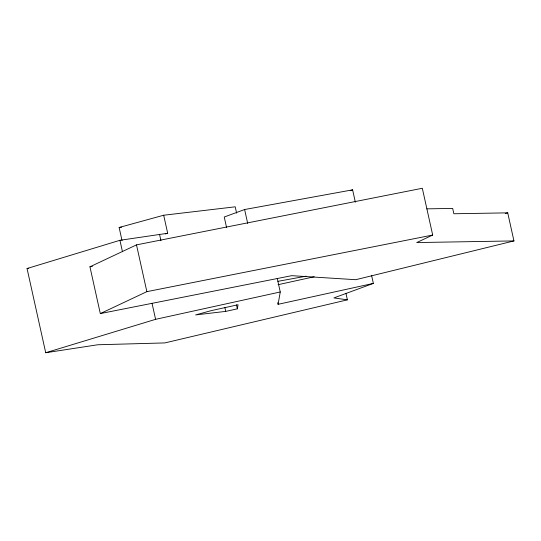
<?xml version="1.0" encoding="UTF-8"?>
<svg xmlns="http://www.w3.org/2000/svg" width="541" height="541" viewBox="0 0 541 541"><rect width="100%" height="100%" fill="white"/><g stroke="black" fill="none" stroke-linecap="round" stroke-linejoin="round"><path stroke-width="0.81" d="M237.343 308.837L238.054 304.745L211.091 310.669L195.619 314.923L225.732 311.386L237.343 308.837L236.451 304.826M371.552 275.268L373.358 283.403L278.088 304.319L280.252 291.971L277.229 278.338M513.95 240.921L355.755 279.697L291.707 275.673L100.315 313.584L89.941 266.808L136.501 244.877L422.318 188.268L432.692 235.044L416.719 242.564L513.95 240.921L507.728 212.856L453.858 213.763L452.675 208.42L426.822 208.853M100.315 313.584L146.868 291.653L432.692 235.044M355.349 202.178L352.617 189.844L244.613 209.529L224.245 217.022L226.605 227.666M350.243 190.716L352.617 189.844M373.358 283.403L333.892 297.915L347.39 299.842L345.936 293.276M347.39 299.842L164.849 342.92L97.752 344.766L45.714 352.732L27.05 268.532L119.926 240.299L167.683 233.272L163.686 215.23L119.135 227.484L122.043 240.61M45.714 352.732L155.592 319.332L280.252 291.971M165.255 233.942L167.683 233.272M505.267 213.465L507.728 212.856M278.047 284.708L314.186 276.769M89.941 266.808L92.43 266.314M277.905 281.334L306.125 276.187M27.05 268.532L28.7 268.282M163.686 215.23L235.213 206.818L236.613 213.14M119.135 227.484L121.63 227.193M277.729 302.696L278.088 304.319M244.613 209.529L247.704 223.447M224.84 307.376L225.732 311.386M159.514 234.233L160.954 240.738M152.035 303.291L155.592 319.332M136.501 244.877L146.868 291.653M119.926 240.299L122.449 251.687"/></g></svg>
